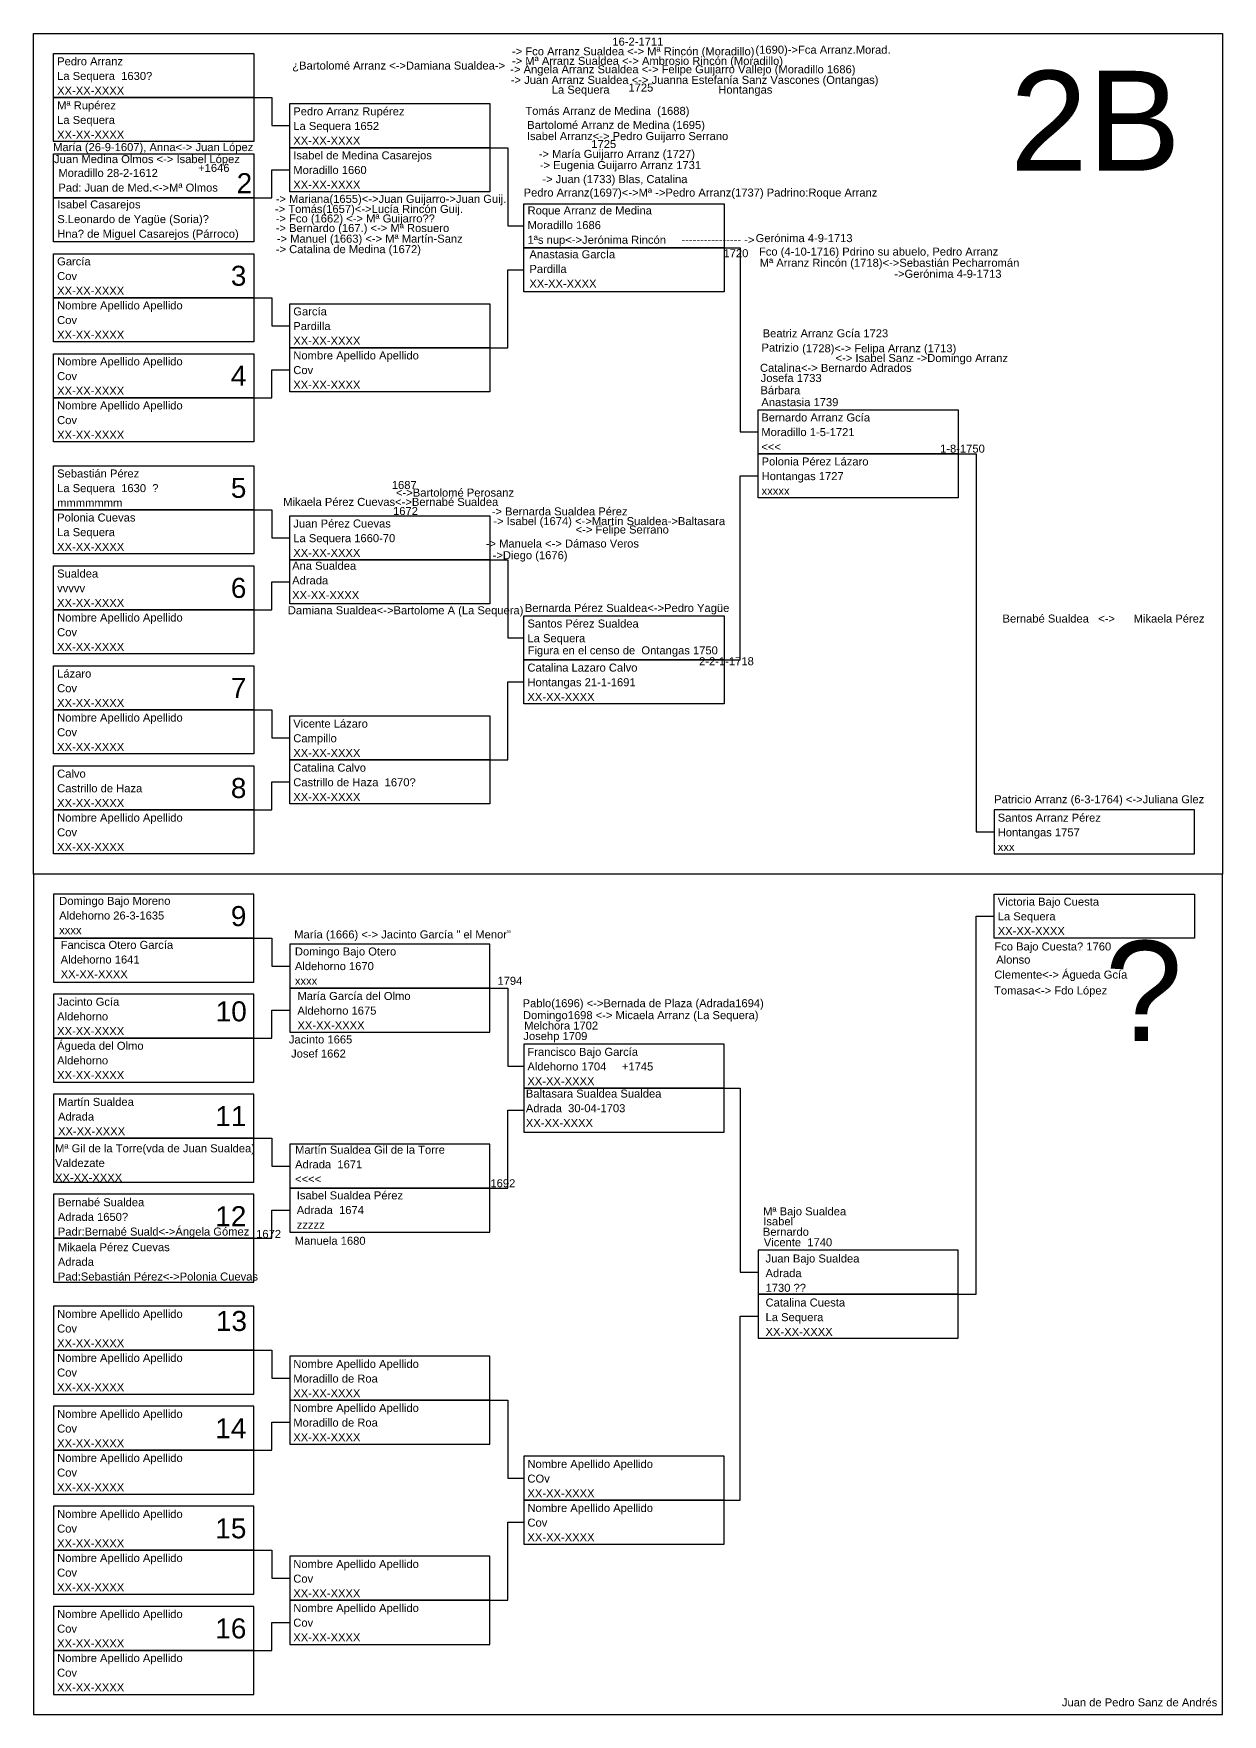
# Model space of a CAD drawing. Header units: millimetres. Extents: x -16844 to 23151, y -8543 to 4892.
# Drawn here: x -438.5 to -141.5, y -1000 to -580 of the extents above; entities that cross this region are included whole.
import ezdxf
from ezdxf.enums import TextEntityAlignment as Align

# ---------------------------------------------------------------- set-up
doc = ezdxf.new("R2010")
doc.units = ezdxf.units.MM
doc.layers.add('Guijarro', color=90, linetype='Continuous')
doc.styles.add('Arial', font='arial.ttf', dxfattribs={"height": 0.01})

# ---------------------------------------------------------------- blocks, each defined once
blk = doc.blocks.new('Hoja superior')
for points in [[(0, 210), (297, 210), (297, 0), (0, 0)], [(5, 205), (55, 205), (55, 194), (5, 194)], [(5, 194), (55, 194), (55, 183), (5, 183)], [(64, 192.5), (114, 192.5), (114, 181.5), (64, 181.5)], [(64, 181.5), (114, 181.5), (114, 170.5), (64, 170.5)], [(5, 180), (55, 180), (55, 169), (5, 169)], [(5, 169), (55, 169), (55, 158), (5, 158)], [(122.5, 167.5), (172.5, 167.5), (172.5, 156.5), (122.5, 156.5)], [(122.5, 156.5), (172.5, 156.5), (172.5, 145.5), (122.5, 145.5)], [(5, 155), (55, 155), (55, 144), (5, 144)], [(5, 144), (55, 144), (55, 133), (5, 133)], [(64, 142.5), (114, 142.5), (114, 131.5), (64, 131.5)], [(64, 131.5), (114, 131.5), (114, 120.5), (64, 120.5)], [(5, 130), (55, 130), (55, 119), (5, 119)], [(5, 119), (55, 119), (55, 108), (5, 108)], [(181, 116), (231, 116), (231, 105), (181, 105)], [(181, 105), (231, 105), (231, 94), (181, 94)], [(5, 102), (55, 102), (55, 91), (5, 91)], [(5, 91), (55, 91), (55, 80), (5, 80)], [(64, 89.5), (114, 89.5), (114, 78.5), (64, 78.5)], [(5, 77), (55, 77), (55, 66), (5, 66)], [(64, 78.5), (114, 78.5), (114, 67.5), (64, 67.5)], [(5, 66), (55, 66), (55, 55), (5, 55)], [(122.5, 64.5), (172.5, 64.5), (172.5, 53.5), (122.5, 53.5)], [(5, 52), (55, 52), (55, 41), (5, 41)], [(122.5, 53.5), (172.5, 53.5), (172.5, 42.5), (122.5, 42.5)], [(5, 41), (55, 41), (55, 30), (5, 30)], [(64, 39.5), (114, 39.5), (114, 28.5), (64, 28.5)], [(5, 27), (55, 27), (55, 16), (5, 16)], [(64, 28.5), (114, 28.5), (114, 17.5), (64, 17.5)], [(5, 16), (55, 16), (55, 5), (5, 5)], [(240, 5), (290, 5), (290, 16), (240, 16)]]:
    blk.add_lwpolyline(points, close=True)
for points in [[(55, 194), (59.5, 194), (59.5, 187), (64, 187)], [(114, 181.5), (118.5, 181.5), (118.5, 162), (122.5, 162)], [(55, 169), (59.5, 169), (59.5, 176), (64, 176)], [(172.5, 156.5), (176.5, 156.5), (176.5, 110.5), (181, 110.5)], [(114, 131.5), (118.5, 131.5), (118.5, 151), (122.5, 151)], [(55, 144), (59.5, 144), (59.5, 137), (64, 137)], [(55, 119), (59.5, 119), (59.5, 126), (64, 126)], [(231, 105), (235.5, 105), (235.5, 10.5), (240, 10.5)], [(172.5, 53.5), (176.5, 53.5), (176.5, 99.5), (181, 99.5)], [(55, 91), (59.5, 91), (59.5, 84), (64, 84)], [(114, 78.5), (118.5, 78.5), (118.5, 59), (122.5, 59)], [(55, 66), (59.5, 66), (59.5, 73), (64, 73)], [(114, 28.5), (118.5, 28.5), (118.5, 48), (122.5, 48)], [(55, 41), (59.5, 41), (59.5, 34), (64, 34)], [(55, 16), (59.5, 16), (59.5, 23), (64, 23)]]:
    blk.add_lwpolyline(points)
blk = doc.blocks.new('Hoja inferior')
for points in [[(0, -210), (297, -210), (297, 0), (0, 0)], [(5, -16), (55, -16), (55, -5), (5, -5)], [(240, -5), (290, -5), (290, -16), (240, -16)], [(5, -27), (55, -27), (55, -16), (5, -16)], [(64, -28.5), (114, -28.5), (114, -17.5), (64, -17.5)], [(64, -39.5), (114, -39.5), (114, -28.5), (64, -28.5)], [(5, -41), (55, -41), (55, -30), (5, -30)], [(5, -52), (55, -52), (55, -41), (5, -41)], [(122.5, -53.5), (172.5, -53.5), (172.5, -42.5), (122.5, -42.5)], [(122.5, -64.5), (172.5, -64.5), (172.5, -53.5), (122.5, -53.5)], [(5, -66), (55, -66), (55, -55), (5, -55)], [(5, -77), (55, -77), (55, -66), (5, -66)], [(64, -78.5), (114, -78.5), (114, -67.5), (64, -67.5)], [(64, -89.5), (114, -89.5), (114, -78.5), (64, -78.5)], [(5, -91), (55, -91), (55, -80), (5, -80)], [(5, -102), (55, -102), (55, -91), (5, -91)], [(181, -105), (231, -105), (231, -94), (181, -94)], [(5, -119), (55, -119), (55, -108), (5, -108)], [(181, -116), (231, -116), (231, -105), (181, -105)], [(5, -130), (55, -130), (55, -119), (5, -119)], [(64, -131.5), (114, -131.5), (114, -120.5), (64, -120.5)], [(5, -144), (55, -144), (55, -133), (5, -133)], [(64, -142.5), (114, -142.5), (114, -131.5), (64, -131.5)], [(5, -155), (55, -155), (55, -144), (5, -144)], [(122.5, -156.5), (172.5, -156.5), (172.5, -145.5), (122.5, -145.5)], [(5, -169), (55, -169), (55, -158), (5, -158)], [(122.5, -167.5), (172.5, -167.5), (172.5, -156.5), (122.5, -156.5)], [(5, -180), (55, -180), (55, -169), (5, -169)], [(64, -181.5), (114, -181.5), (114, -170.5), (64, -170.5)], [(5, -194), (55, -194), (55, -183), (5, -183)], [(64, -192.5), (114, -192.5), (114, -181.5), (64, -181.5)], [(5, -205), (55, -205), (55, -194), (5, -194)]]:
    blk.add_lwpolyline(points, close=True)
for points in [[(231, -105), (235.5, -105), (235.5, -10.5), (240, -10.5)], [(55, -16), (59.5, -16), (59.5, -23), (64, -23)], [(114, -28.5), (118.5, -28.5), (118.5, -48), (122.5, -48)], [(55, -41), (59.5, -41), (59.5, -34), (64, -34)], [(172.5, -53.5), (176.5, -53.5), (176.5, -99.5), (181, -99.5)], [(114, -78.5), (118.5, -78.5), (118.5, -59), (122.5, -59)], [(55, -66), (59.5, -66), (59.5, -73), (64, -73)], [(55, -91), (59.5, -91), (59.5, -84), (64, -84)], [(172.5, -156.5), (176.5, -156.5), (176.5, -110.5), (181, -110.5)], [(55, -119), (59.5, -119), (59.5, -126), (64, -126)], [(114, -131.5), (118.5, -131.5), (118.5, -151), (122.5, -151)], [(55, -144), (59.5, -144), (59.5, -137), (64, -137)], [(114, -181.5), (118.5, -181.5), (118.5, -162), (122.5, -162)], [(55, -169), (59.5, -169), (59.5, -176), (64, -176)], [(55, -194), (59.5, -194), (59.5, -187), (64, -187)]]:
    blk.add_lwpolyline(points)
blk = doc.blocks.new('Casilla')
at = {"style": 'Arial'}
for tag, p in [('NOMBRE', (0.88, 8.08)), ('LUGAR_NACIMIENTO', (0.88, 4.42)), ('FECHA', (0.88, 0.75))]:
    blk.add_attdef(tag, p, '', height=2, dxfattribs=at)
blk = doc.blocks.new('Hermanos')
at = {"style": 'Arial'}
blk.add_attdef('NOMBRE', (0, 0), '', height=2, dxfattribs=at)

msp = doc.modelspace()

# ---------------------------------------------------------------- block references
for name, p, values in [('Hermanos', (-318.96, -585.42), {'NOMBRE': '-> Fco Arranz Sualdea <-> Mª Rincón (Moradillo)'}), ('Hermanos', (-293.89, -583.01), {'NOMBRE': '16-2-1711'}), ('Casilla', (-433.48, -596), {'NOMBRE': 'Pedro Arranz', 'LUGAR_NACIMIENTO': 'La Sequera  1630?', 'FECHA': 'XX-XX-XXXX'}), ('Hermanos', (-318.97, -587.81), {'NOMBRE': '-> Mª Arranz Sualdea <-> Ambrosio Rincón (Moradillo)'}), ('Hermanos', (-319.26, -592.56), {'NOMBRE': '-> Juan Arranz Sualdea <-> Juanna Estefanía Sanz Vascones (Ontangas)'}), ('Hermanos', (-322.22, -595), {'NOMBRE': '                 La Sequera                                   Hontangas'}), ('Hermanos', (-304.61, -594.48), {'NOMBRE': '                   1725'}), ('Casilla', (-433.48, -607), {'NOMBRE': 'Mª Rupérez', 'LUGAR_NACIMIENTO': 'La Sequera', 'FECHA': 'XX-XX-XXXX'}), ('Casilla', (-374.48, -608.5), {'NOMBRE': 'Pedro Arranz Rupérez', 'LUGAR_NACIMIENTO': 'La Sequera 1652', 'FECHA': 'XX-XX-XXXX'}), ('Hermanos', (-315.62, -600.3), {'NOMBRE': 'Tomás Arranz de Medina  (1688)'}), ('Hermanos', (-315.25, -606.61), {'NOMBRE': 'Isabel Arranz<-> Pedro Guijarro Serrano'}), ('Hermanos', (-315.16, -603.83), {'NOMBRE': 'Bartolomé Arranz de Medina (1695)'}), ('Hermanos', (-433.6, -609.36), {'NOMBRE': 'María (26-9-1607), Anna<-> Juan López'}), ('Hermanos', (-320.05, -611.06), {'NOMBRE': '          -> María Guijarro Arranz (1727)'}), ('Hermanos', (-313.89, -608.59), {'NOMBRE': '                   1725'}), ('Hermanos', (-411.35, -614.56), {'NOMBRE': '                  +1646'}), ('Casilla', (-374.48, -619.5), {'NOMBRE': 'Isabel de Medina Casarejos', 'LUGAR_NACIMIENTO': 'Moradillo 1660', 'FECHA': 'XX-XX-XXXX'}), ('Hermanos', (-312.01, -613.85), {'NOMBRE': '-> Eugenia Guijarro Arranz 1731'}), ('Hermanos', (-312.16, -617.36), {'NOMBRE': ' -> Juan (1733) Blas, Catalina'}), ('Hermanos', (-378, -622.29), {'NOMBRE': '-> Mariana(1655)<->Juan Guijarro->Juan Guij.'}), ('Hermanos', (-316.05, -620.72), {'NOMBRE': 'Pedro Arranz(1697)<->Mª ->Pedro Arranz(1737) Padrino:Roque Arranz'}), ('Hermanos', (-377.99, -627.19), {'NOMBRE': '-> Fco (1662) <-> Mª Guijarro??'}), ('Casilla', (-315.95, -633.27), {'NOMBRE': 'Roque Arranz de Medina', 'LUGAR_NACIMIENTO': 'Moradillo 1686', 'FECHA': '1ªs nup<->Jerónima Rincón     ---------------- ->'}), ('Hermanos', (-377.99, -629.58), {'NOMBRE': '-> Bernardo (167.) <-> Mª Rosuero'}), ('Hermanos', (-258.09, -632.1), {'NOMBRE': 'Gerónima 4-9-1713'}), ('Hermanos', (-377.97, -634.86), {'NOMBRE': '-> Catalina de Medina (1672)  '}), ('Hermanos', (-378.5, -632.24), {'NOMBRE': ' -> Manuel (1663) <-> Mª Martín-Sanz     '}), ('Casilla', (-315.49, -644.22), {'NOMBRE': 'Anastasia GarcÍa', 'LUGAR_NACIMIENTO': 'Pardilla', 'FECHA': 'XX-XX-XXXX'}), ('Hermanos', (-280.09, -635.87), {'NOMBRE': '                  1720'}), ('Hermanos', (-257.26, -635.47), {'NOMBRE': 'Fco (4-10-1716) Pdrino su abuelo, Pedro Arranz'}), ('Casilla', (-433.48, -646), {'NOMBRE': 'García', 'LUGAR_NACIMIENTO': 'Cov', 'FECHA': 'XX-XX-XXXX'}), ('Hermanos', (-223.45, -641.02), {'NOMBRE': '->Gerónima 4-9-1713'}), ('Casilla', (-433.48, -657), {'NOMBRE': 'Nombre Apellido Apellido', 'LUGAR_NACIMIENTO': 'Cov', 'FECHA': 'XX-XX-XXXX'}), ('Casilla', (-374.48, -658.5), {'NOMBRE': 'García', 'LUGAR_NACIMIENTO': 'Pardilla', 'FECHA': 'XX-XX-XXXX'}), ('Hermanos', (-256.33, -655.89), {'NOMBRE': 'Beatriz Arranz Gcía 1723'}), ('Casilla', (-374.48, -669.5), {'NOMBRE': 'Nombre Apellido Apellido', 'LUGAR_NACIMIENTO': 'Cov', 'FECHA': 'XX-XX-XXXX'}), ('Hermanos', (-246.47, -659.63), {'NOMBRE': '(1728)<-> Felipa Arranz (1713)'}), ('Casilla', (-433.48, -671), {'NOMBRE': 'Nombre Apellido Apellido', 'LUGAR_NACIMIENTO': 'Cov', 'FECHA': 'XX-XX-XXXX'}), ('Hermanos', (-256.82, -667.06), {'NOMBRE': 'Josefa 1733 '}), ('Casilla', (-433.48, -682), {'NOMBRE': 'Nombre Apellido Apellido', 'LUGAR_NACIMIENTO': 'Cov', 'FECHA': 'XX-XX-XXXX'}), ('Hermanos', (-256.67, -673.09), {'NOMBRE': 'Anastasia 1739'}), ('Hermanos', (-256.88, -670.12), {'NOMBRE': 'Bárbara'}), ('Casilla', (-257.55, -685), {'NOMBRE': 'Bernardo Arranz Gcía', 'LUGAR_NACIMIENTO': 'Moradillo 1-5-1721', 'FECHA': '<<<'}), ('Hermanos', (-212.01, -684.71), {'NOMBRE': '1-8-1750'}), ('Casilla', (-433.48, -699), {'NOMBRE': 'Sebastián Pérez', 'LUGAR_NACIMIENTO': 'La Sequera  1630  ?', 'FECHA': 'mmmmmmm'}), ('Casilla', (-257.48, -696), {'NOMBRE': 'Polonia Pérez Lázaro', 'LUGAR_NACIMIENTO': 'Hontangas 1727', 'FECHA': 'xxxxx'}), ('Hermanos', (-348.98, -693.79), {'NOMBRE': '1687'}), ('Hermanos', (-376.11, -698.02), {'NOMBRE': 'Mikaela Pérez Cuevas<->Bernabé Sualdea '}), ('Hermanos', (-347.94, -695.7), {'NOMBRE': '<->Bartolomé Perosanz'}), ('Casilla', (-433.48, -710), {'NOMBRE': 'Polonia Cuevas', 'LUGAR_NACIMIENTO': 'La Sequera', 'FECHA': 'XX-XX-XXXX'}), ('Casilla', (-374.48, -711.5), {'NOMBRE': 'Juan Pérez Cuevas', 'LUGAR_NACIMIENTO': 'La Sequera 1660-70', 'FECHA': 'XX-XX-XXXX'}), ('Hermanos', (-348.68, -700.3), {'NOMBRE': '1672'}), ('Hermanos', (-323.63, -702.82), {'NOMBRE': '-> Isabel (1674) <->Martín Sualdea->Baltasara'}), ('Hermanos', (-303.84, -704.92), {'NOMBRE': ' <-> Felipe Serrano'}), ('Hermanos', (-396.92, -708.42), {'NOMBRE': '                                                                                            -> Manuela <-> Dámaso Veros'}), ('Hermanos', (-323.79, -711.33), {'NOMBRE': '->Diego (1676)'}), ('Casilla', (-433.48, -724), {'NOMBRE': 'Sualdea', 'LUGAR_NACIMIENTO': 'vvvvv', 'FECHA': 'XX-XX-XXXX'}), ('Casilla', (-374.77, -722.05), {'NOMBRE': 'Ana Sualdea', 'LUGAR_NACIMIENTO': 'Adrada', 'FECHA': 'XX-XX-XXXX'}), ('Casilla', (-433.48, -735), {'NOMBRE': 'Nombre Apellido Apellido', 'LUGAR_NACIMIENTO': 'Cov', 'FECHA': 'XX-XX-XXXX'}), ('Hermanos', (-315.05, -735.11), {'NOMBRE': 'Figura en el censo de  Ontangas 1750'}), ('Casilla', (-433.48, -749), {'NOMBRE': 'Lázaro', 'LUGAR_NACIMIENTO': 'Cov', 'FECHA': 'XX-XX-XXXX'}), ('Casilla', (-315.98, -747.5), {'NOMBRE': 'Catalina Lazaro Calvo', 'LUGAR_NACIMIENTO': 'Hontangas 21-1-1691', 'FECHA': 'XX-XX-XXXX'}), ('Hermanos', (-272.21, -737.83), {'NOMBRE': '2-2-1-1718'}), ('Casilla', (-433.48, -760), {'NOMBRE': 'Nombre Apellido Apellido', 'LUGAR_NACIMIENTO': 'Cov', 'FECHA': 'XX-XX-XXXX'}), ('Casilla', (-374.48, -761.5), {'NOMBRE': 'Vicente Lázaro', 'LUGAR_NACIMIENTO': 'Campillo', 'FECHA': 'XX-XX-XXXX'}), ('Casilla', (-433.48, -774), {'NOMBRE': 'Calvo', 'LUGAR_NACIMIENTO': 'Castrillo de Haza', 'FECHA': 'XX-XX-XXXX'}), ('Casilla', (-374.48, -772.5), {'NOMBRE': 'Catalina Calvo', 'LUGAR_NACIMIENTO': 'Castrillo de Haza  1670?', 'FECHA': 'XX-XX-XXXX'}), ('Hermanos', (-198.49, -772.33), {'NOMBRE': 'Patricio Arranz (6-3-1764) <->Juliana Glez'}), ('Casilla', (-433.48, -785), {'NOMBRE': 'Nombre Apellido Apellido', 'LUGAR_NACIMIENTO': 'Cov', 'FECHA': 'XX-XX-XXXX'}), ('Casilla', (-198.48, -785), {'NOMBRE': 'Santos Arranz Pérez', 'LUGAR_NACIMIENTO': 'Hontangas 1757', 'FECHA': 'xxx'}), ('Casilla', (-432.97, -805.79), {'NOMBRE': 'Domingo Bajo Moreno', 'LUGAR_NACIMIENTO': 'Aldehorno 26-3-1635', 'FECHA': 'xxxx'}), ('Casilla', (-198.48, -806), {'NOMBRE': 'Victoria Bajo Cuesta', 'LUGAR_NACIMIENTO': 'La Sequera', 'FECHA': 'XX-XX-XXXX'}), ('Hermanos', (-373.37, -806.1), {'NOMBRE': 'María (1666) <-> Jacinto García " el Menor"'}), ('Casilla', (-432.6, -816.79), {'NOMBRE': 'Fancisca Otero García', 'LUGAR_NACIMIENTO': 'Aldehorno 1641', 'FECHA': 'XX-XX-XXXX'}), ('Casilla', (-374.08, -818.44), {'NOMBRE': 'Domingo Bajo Otero', 'LUGAR_NACIMIENTO': 'Aldehorno 1670', 'FECHA': 'xxxx                                                          1794'}), ('Hermanos', (-199.22, -809.11), {'NOMBRE': ' Fco Bajo Cuesta? 1760'}), ('Hermanos', (-197.98, -812.4), {'NOMBRE': 'Alonso'}), ('Casilla', (-433.48, -831), {'NOMBRE': 'Jacinto Gcía', 'LUGAR_NACIMIENTO': 'Aldehorno', 'FECHA': 'XX-XX-XXXX'}), ('Casilla', (-373.44, -829.56), {'NOMBRE': 'María García del Olmo', 'LUGAR_NACIMIENTO': 'Aldehorno 1675', 'FECHA': 'XX-XX-XXXX'}), ('Hermanos', (-316.22, -826.27), {'NOMBRE': 'Domingo1698 <-> Micaela Arranz (La Sequera)'}), ('Hermanos', (-315.92, -828.87), {'NOMBRE': 'Melchora 1702'}), ('Casilla', (-433.48, -842), {'NOMBRE': 'Águeda del Olmo', 'LUGAR_NACIMIENTO': 'Aldehorno', 'FECHA': 'XX-XX-XXXX'}), ('Hermanos', (-374.7, -832.34), {'NOMBRE': 'Jacinto 1665'}), ('Hermanos', (-316.12, -831.49), {'NOMBRE': 'Josehp 1709'}), ('Hermanos', (-374.15, -835.87), {'NOMBRE': 'Josef 1662'}), ('Casilla', (-315.99, -843.52), {'NOMBRE': 'Francisco Bajo García', 'LUGAR_NACIMIENTO': 'Aldehorno 1704     +1745', 'FECHA': 'XX-XX-XXXX'}), ('Casilla', (-316.37, -853.95), {'NOMBRE': 'Baltasara Sualdea Sualdea', 'LUGAR_NACIMIENTO': 'Adrada  30-04-1703', 'FECHA': 'XX-XX-XXXX'}), ('Casilla', (-433.26, -856.03), {'NOMBRE': 'Martín Sualdea', 'LUGAR_NACIMIENTO': 'Adrada', 'FECHA': 'XX-XX-XXXX'}), ('Casilla', (-434, -867.62), {'NOMBRE': 'Mª Gil de la Torre(vda de Juan Sualdea)', 'LUGAR_NACIMIENTO': 'Valdezate', 'FECHA': 'XX-XX-XXXX'}), ('Casilla', (-374.03, -867.97), {'NOMBRE': 'Martín Sualdea Gil de la Torre', 'LUGAR_NACIMIENTO': 'Adrada  1671', 'FECHA': '<<<<'}), ('Casilla', (-373.61, -879.39), {'NOMBRE': 'Isabel Sualdea Pérez', 'LUGAR_NACIMIENTO': 'Adrada  1674', 'FECHA': 'zzzzz'}), ('Hermanos', (-324.35, -868.28), {'NOMBRE': '1692'}), ('Casilla', (-433.3, -881.1), {'NOMBRE': 'Bernabé Sualdea', 'LUGAR_NACIMIENTO': 'Adrada 1650?', 'FECHA': 'Padr:Bernabé Suald<->Ángela Gómez'}), ('Hermanos', (-256.22, -875.3), {'NOMBRE': 'Mª Bajo Sualdea '}), ('Hermanos', (-256.19, -877.8), {'NOMBRE': 'Isabel'}), ('Hermanos', (-382.87, -880.94), {'NOMBRE': '1672'}), ('Hermanos', (-373.25, -882.65), {'NOMBRE': 'Manuela 1680'}), ('Hermanos', (-256.28, -880.4), {'NOMBRE': 'Bernardo '}), ('Hermanos', (-256.05, -883.03), {'NOMBRE': 'Vicente  1740'}), ('Casilla', (-433.3, -892.33), {'NOMBRE': 'Mikaela Pérez Cuevas', 'LUGAR_NACIMIENTO': 'Adrada', 'FECHA': 'Pad:Sebastián Pérez<->Polonia Cuevas'}), ('Casilla', (-256.49, -895.16), {'NOMBRE': 'Juan Bajo Sualdea', 'LUGAR_NACIMIENTO': 'Adrada', 'FECHA': '1730 ??'}), ('Casilla', (-256.49, -906.16), {'NOMBRE': 'Catalina Cuesta', 'LUGAR_NACIMIENTO': 'La Sequera', 'FECHA': 'XX-XX-XXXX'}), ('Casilla', (-433.48, -909), {'NOMBRE': 'Nombre Apellido Apellido', 'LUGAR_NACIMIENTO': 'Cov', 'FECHA': 'XX-XX-XXXX'}), ('Casilla', (-433.48, -920), {'NOMBRE': 'Nombre Apellido Apellido', 'LUGAR_NACIMIENTO': 'Cov', 'FECHA': 'XX-XX-XXXX'}), ('Casilla', (-374.48, -921.5), {'NOMBRE': 'Nombre Apellido Apellido', 'LUGAR_NACIMIENTO': 'Moradillo de Roa', 'FECHA': 'XX-XX-XXXX'}), ('Casilla', (-433.48, -934), {'NOMBRE': 'Nombre Apellido Apellido', 'LUGAR_NACIMIENTO': 'Cov', 'FECHA': 'XX-XX-XXXX'}), ('Casilla', (-374.48, -932.5), {'NOMBRE': 'Nombre Apellido Apellido', 'LUGAR_NACIMIENTO': 'Moradillo de Roa', 'FECHA': 'XX-XX-XXXX'}), ('Casilla', (-433.48, -945), {'NOMBRE': 'Nombre Apellido Apellido', 'LUGAR_NACIMIENTO': 'Cov', 'FECHA': 'XX-XX-XXXX'}), ('Casilla', (-315.98, -946.5), {'NOMBRE': 'Nombre Apellido Apellido', 'LUGAR_NACIMIENTO': 'COv', 'FECHA': 'XX-XX-XXXX'}), ('Casilla', (-433.48, -959), {'NOMBRE': 'Nombre Apellido Apellido', 'LUGAR_NACIMIENTO': 'Cov', 'FECHA': 'XX-XX-XXXX'}), ('Casilla', (-315.98, -957.5), {'NOMBRE': 'Nombre Apellido Apellido', 'LUGAR_NACIMIENTO': 'Cov', 'FECHA': 'XX-XX-XXXX'}), ('Casilla', (-433.48, -970), {'NOMBRE': 'Nombre Apellido Apellido', 'LUGAR_NACIMIENTO': 'Cov', 'FECHA': 'XX-XX-XXXX'}), ('Casilla', (-374.48, -971.5), {'NOMBRE': 'Nombre Apellido Apellido', 'LUGAR_NACIMIENTO': 'Cov', 'FECHA': 'XX-XX-XXXX'}), ('Casilla', (-433.48, -984), {'NOMBRE': 'Nombre Apellido Apellido', 'LUGAR_NACIMIENTO': 'Cov', 'FECHA': 'XX-XX-XXXX'}), ('Casilla', (-374.48, -982.5), {'NOMBRE': 'Nombre Apellido Apellido', 'LUGAR_NACIMIENTO': 'Cov', 'FECHA': 'XX-XX-XXXX'}), ('Casilla', (-433.48, -995), {'NOMBRE': 'Nombre Apellido Apellido', 'LUGAR_NACIMIENTO': 'Cov', 'FECHA': 'XX-XX-XXXX'})]:
    msp.add_blockref(name, p).add_auto_attribs(values)
ref = msp.add_blockref('Hermanos', (-258.14, -585.02))
ref.add_attrib('NOMBRE', '(1690)->Fca Arranz.Morad. ', (-258.14, -585.02), dxfattribs={"color": 40, "height": 2, "style": 'Arial'})
ref = msp.add_blockref('Hermanos', (-373.86, -588.98))
ref.add_attrib('NOMBRE', '¿Bartolomé Arranz <->Damiana Sualdea->', (-373.86, -588.98), dxfattribs={"color": 31, "height": 2, "style": 'Arial'})
ref = msp.add_blockref('Hermanos', (-319.4, -589.91))
ref.add_attrib('NOMBRE', '-> Ángela Arranz Sualdea <-> Felipe Guijarro Vallejo (Moradillo 1686)', (-319.4, -589.91), dxfattribs={"color": 3, "height": 2, "style": 'Arial'})
ref = msp.add_blockref('Hermanos', (-462.87, -612.36))
ref.add_attrib('NOMBRE', '                                      Juan Medina Olmos <-> Isabel López ', (-462.87, -612.36), dxfattribs={"color": 3, "height": 2, "style": 'Arial'})
ref = msp.add_blockref('Casilla', (-433.17, -620.23))
ref.add_attrib('LUGAR_NACIMIENTO', 'Moradillo 28-2-1612 ', (-432.29, -615.81), dxfattribs={"height": 2, "style": 'Arial'})
ref.add_attrib('FECHA', 'Pad: Juan de Med.<->Mª Olmos', (-432.29, -619.48), dxfattribs={"height": 2, "style": 'Arial'})
ref = msp.add_blockref('Casilla', (-433.45, -631.76))
ref.add_attrib('NOMBRE', 'Isabel Casarejos  ', (-432.57, -623.68), dxfattribs={"color": 254, "height": 2, "style": 'Arial'})
ref.add_attrib('LUGAR_NACIMIENTO', 'S.Leonardo de Yagüe (Soria)?', (-432.57, -627.35), dxfattribs={"height": 2, "style": 'Arial'})
ref.add_attrib('FECHA', 'Hna? de Miguel Casarejos (Párroco)', (-432.57, -631.01), dxfattribs={"height": 2, "style": 'Arial'})
ref = msp.add_blockref('Hermanos', (-378.18, -624.81))
ref.add_attrib('NOMBRE', '-> Tomás(1657)<->Lucía Rincón Guij.', (-378.18, -624.81), dxfattribs={"color": 3, "height": 2, "style": 'Arial'})
ref = msp.add_blockref('Casilla', (-257.95, -639.01))
ref.add_attrib('FECHA', 'Mª Arranz Rincón (1718)<->Sebastián Pecharromán', (-257.07, -638.26), dxfattribs={"height": 2, "style": 'Arial'})
ref = msp.add_blockref('Hermanos', (-256.62, -659.45))
ref.add_attrib('NOMBRE', 'Patrizio', (-256.62, -659.45), dxfattribs={"color": 3, "height": 2, "style": 'Arial'})
ref = msp.add_blockref('Hermanos', (-257, -664.52))
ref.add_attrib('NOMBRE', 'Catalina<-> Bernardo Adrados', (-257, -664.52), dxfattribs={"color": 30, "height": 2, "style": 'Arial'})
ref = msp.add_blockref('Hermanos', (-248.21, -662.06))
ref.add_attrib('NOMBRE', '             <-> Isabel Sanz ->Domingo Arranz', (-248.21, -662.06), dxfattribs={"color": 3, "height": 2, "style": 'Arial'})
ref = msp.add_blockref('Hermanos', (-395.44, -700.39))
ref.add_attrib('NOMBRE', '                                                                                            -> Bernarda Sualdea Pérez', (-395.44, -700.39), dxfattribs={"color": 0, "height": 2, "style": 'Arial'})
ref = msp.add_blockref('Casilla', (-316.63, -732.61))
ref.add_attrib('NOMBRE', 'Bernarda Pérez Sualdea<->Pedro Yagüe', (-315.75, -724.52), dxfattribs={"height": 2, "style": 'Arial'})
ref = msp.add_blockref('Hermanos', (-374.96, -725.1))
ref.add_attrib('NOMBRE', 'Damiana Sualdea<->Bartolome A (La Sequera)', (-374.96, -725.1), dxfattribs={"color": 40, "height": 2, "style": 'Arial'})
ref = msp.add_blockref('Casilla', (-315.98, -736.5))
ref.add_attrib('NOMBRE', 'Santos Pérez Sualdea', (-315.1, -728.42), dxfattribs={"height": 2, "style": 'Arial'})
ref.add_attrib('LUGAR_NACIMIENTO', 'La Sequera', (-315.1, -732.08), dxfattribs={"height": 2, "style": 'Arial'})
ref = msp.add_blockref('Hermanos', (-196.41, -727.17))
ref.add_attrib('NOMBRE', 'Bernabé Sualdea   <->      Mikaela Pérez        ', (-196.41, -727.17), dxfattribs={"color": 2, "height": 2, "style": 'Arial'})
ref = msp.add_blockref('Hermanos', (-198.45, -816.14))
ref.add_attrib('NOMBRE', 'Clemente<-> Águeda Gcía', (-198.45, -816.14), dxfattribs={"color": 0, "height": 2, "style": 'Arial'})
ref = msp.add_blockref('Hermanos', (-198.52, -820.11))
ref.add_attrib('NOMBRE', 'Tomasa<-> Fdo López', (-198.52, -820.11), dxfattribs={"color": 0, "height": 2, "style": 'Arial'})
ref = msp.add_blockref('Hermanos', (-316.3, -823.29))
ref.add_attrib('NOMBRE', 'Pablo(1696) <->Bernada de Plaza (Adrada1694)', (-316.3, -823.29), dxfattribs={"color": 6, "height": 2, "style": 'Arial'})
ref = msp.add_blockref('Casilla', (-182.46, -1006.07))
ref.add_attrib('NOMBRE', 'Juan de Pedro Sanz de Andrés', (-181.58, -997.99), dxfattribs={"color": 4, "height": 2, "style": 'Arial'})
at = {"layer": 'Guijarro'}
for name in ['Hoja superior', 'Hoja inferior']:
    msp.add_blockref(name, (-438.48, -790), dxfattribs=at)

# ---------------------------------------------------------------- texts
at = {"style": 'Arial'}
for s, p in [('2', (-383.87, -619.87)), ('3', (-385.32, -643.01)), ('4', (-385.32, -668.01)), ('5', (-385.32, -696.01)), ('6', (-385.32, -721.01)), ('7', (-385.32, -746.01)), ('8', (-385.32, -771.01)), ('9', (-385.32, -803.01)), ('10', (-385.22, -826.82)), ('11', (-385.32, -853.01)), ('12', (-385.32, -878.01)), ('13', (-385.17, -904.19)), ('14', (-385.32, -931.01)), ('15', (-385.32, -956.01)), ('16', (-385.32, -981.01))]:
    msp.add_text(s, height=5, dxfattribs=at).set_placement(p, align=Align.RIGHT)
at = {"layer": 'Guijarro', "style": 'Arial'}
for s, p in [('2B', (-151.86, -614.28)), ('?', (-151.41, -831.72))]:
    msp.add_text(s, height=25, dxfattribs=at).set_placement(p, align=Align.RIGHT)

doc.saveas('drawing.dxf')
